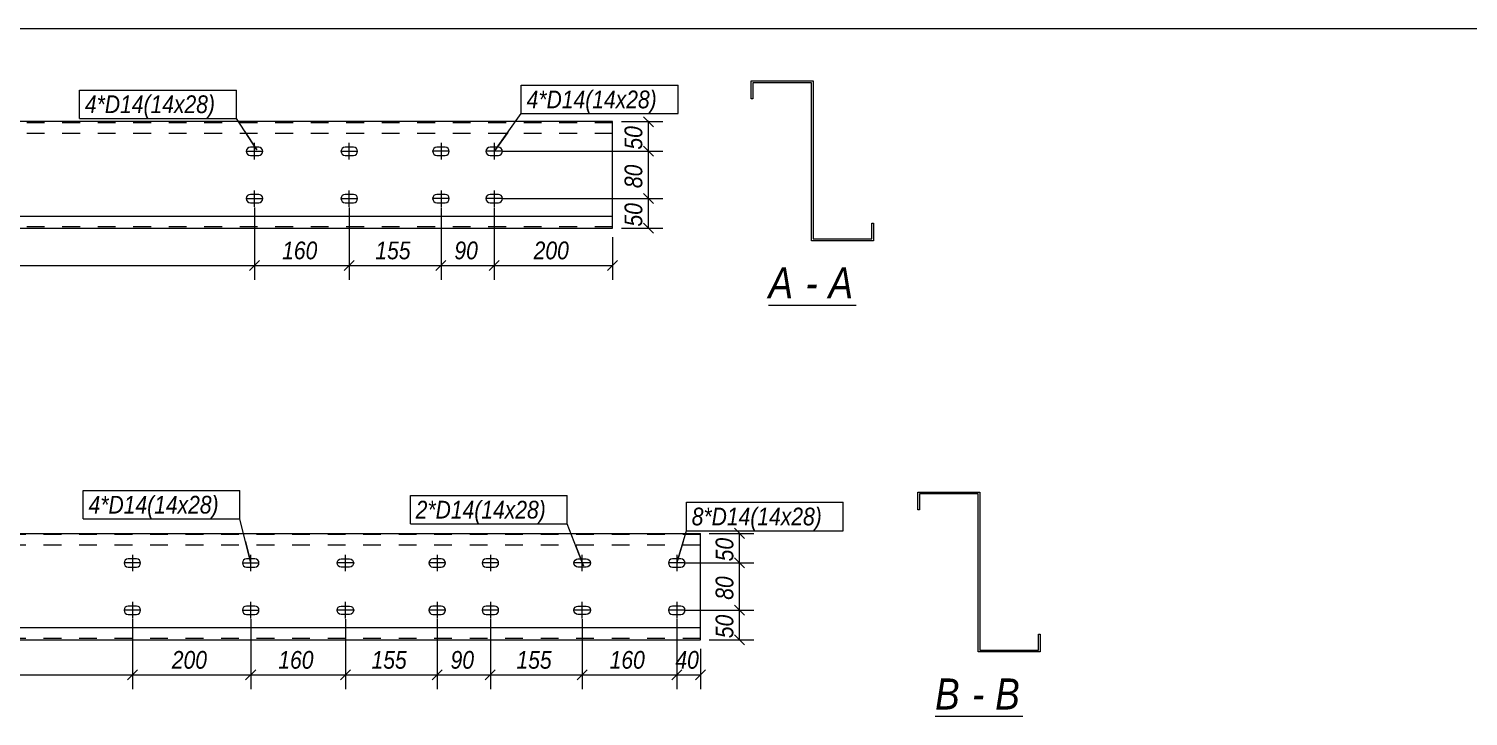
# Model space of a CAD drawing. Header units: millimetres. Extents: x 181 to 4047, y 165 to 2266.
# Drawn here: x 1389.8 to 1552, y 497.1 to 574.5 of the extents above; entities that cross this region are included whole.
import ezdxf

# ---------------------------------------------------------------- set-up
doc = ezdxf.new("R2010")
doc.units = ezdxf.units.MM
doc.linetypes.add('XKITLINE00', pattern=[0])
doc.linetypes.add('XKITLINE02', pattern=[4, 2, -2])
for name, color, linetype, lineweight in [('Bolt', 7, 'Continuous', 0), ('BoltMark', 3, 'Continuous', 0), ('DrawingSheet', 5, 'Continuous', 0), ('OtherObjectType', 1, 'Continuous', 0), ('Part', 2, 'Continuous', 0), ('Z-DIMENSIONS', 1, 'Continuous', 0)]:
    doc.layers.add(name, color=color, linetype=linetype, lineweight=lineweight)
doc.styles.add('Arial Italic', font='ariali.ttf')

msp = doc.modelspace()

# ---------------------------------------------------------------- linework, layer by layer
at = {"layer": 'Bolt', "color": 3, "linetype": 'XKITLINE00', "lineweight": 0}
for p, q in [((1414.8, 561.18), (1414.62, 561.14)), ((1415.73, 561.18), (1414.8, 561.18)), ((1415.27, 559.78), (1415.27, 561.65)), ((1415.91, 561.14), (1415.73, 561.18)), ((1425.47, 561.18), (1425.29, 561.14)), ((1426.4, 561.18), (1425.47, 561.18)), ((1425.93, 559.78), (1425.93, 561.65)), ((1426.58, 561.14), (1426.4, 561.18)), ((1435.8, 561.18), (1435.62, 561.14)), ((1436.73, 561.18), (1435.8, 561.18)), ((1436.27, 561.65), (1436.27, 559.78)), ((1436.91, 561.14), (1436.73, 561.18)), ((1441.8, 561.18), (1441.62, 561.14)), ((1442.73, 561.18), (1441.8, 561.18)), ((1442.27, 561.65), (1442.27, 559.78)), ((1442.91, 561.14), (1442.73, 561.18)), ((1414.37, 560.89), (1414.33, 560.71)), ((1414.33, 560.71), (1414.33, 560.71)), ((1414.33, 560.71), (1414.37, 560.53)), ((1414.33, 560.71), (1416.2, 560.71)), ((1414.47, 561.04), (1414.37, 560.89)), ((1414.37, 560.53), (1414.47, 560.38)), ((1414.62, 561.14), (1414.47, 561.04)), ((1414.47, 560.38), (1414.62, 560.28)), ((1414.62, 560.28), (1414.8, 560.25)), ((1414.8, 560.25), (1415.73, 560.25)), ((1415.73, 560.25), (1415.91, 560.28)), ((1416.06, 561.04), (1415.91, 561.14)), ((1415.91, 560.28), (1416.06, 560.38)), ((1416.16, 560.89), (1416.06, 561.04)), ((1416.06, 560.38), (1416.16, 560.53)), ((1416.2, 560.71), (1416.16, 560.89)), ((1416.16, 560.53), (1416.2, 560.71)), ((1416.2, 560.71), (1416.2, 560.71)), ((1425.04, 560.89), (1425, 560.71)), ((1425, 560.71), (1425, 560.71)), ((1425, 560.71), (1425.04, 560.53)), ((1425, 560.71), (1426.87, 560.71)), ((1425.14, 561.04), (1425.04, 560.89)), ((1425.04, 560.53), (1425.14, 560.38)), ((1425.29, 561.14), (1425.14, 561.04)), ((1425.14, 560.38), (1425.29, 560.28)), ((1425.29, 560.28), (1425.47, 560.25)), ((1425.47, 560.25), (1426.4, 560.25)), ((1426.4, 560.25), (1426.58, 560.28)), ((1426.73, 561.04), (1426.58, 561.14)), ((1426.58, 560.28), (1426.73, 560.38)), ((1426.83, 560.89), (1426.73, 561.04)), ((1426.73, 560.38), (1426.83, 560.53)), ((1426.87, 560.71), (1426.83, 560.89)), ((1426.83, 560.53), (1426.87, 560.71)), ((1426.87, 560.71), (1426.87, 560.71)), ((1435.37, 560.89), (1435.33, 560.71)), ((1435.33, 560.71), (1435.33, 560.71)), ((1435.33, 560.71), (1435.37, 560.53)), ((1437.2, 560.71), (1435.33, 560.71)), ((1435.47, 561.04), (1435.37, 560.89)), ((1435.37, 560.53), (1435.47, 560.38)), ((1435.62, 561.14), (1435.47, 561.04)), ((1435.47, 560.38), (1435.62, 560.28)), ((1435.62, 560.28), (1435.8, 560.25)), ((1435.8, 560.25), (1436.73, 560.25)), ((1436.73, 560.25), (1436.91, 560.28)), ((1437.06, 561.04), (1436.91, 561.14)), ((1436.91, 560.28), (1437.06, 560.38)), ((1437.16, 560.89), (1437.06, 561.04)), ((1437.06, 560.38), (1437.16, 560.53)), ((1437.2, 560.71), (1437.16, 560.89)), ((1437.16, 560.53), (1437.2, 560.71)), ((1437.2, 560.71), (1437.2, 560.71)), ((1441.37, 560.89), (1441.33, 560.71)), ((1441.33, 560.71), (1441.33, 560.71)), ((1441.33, 560.71), (1441.37, 560.53)), ((1443.2, 560.71), (1441.33, 560.71)), ((1441.47, 561.04), (1441.37, 560.89)), ((1441.37, 560.53), (1441.47, 560.38)), ((1441.62, 561.14), (1441.47, 561.04)), ((1441.47, 560.38), (1441.62, 560.28)), ((1441.62, 560.28), (1441.8, 560.25)), ((1441.8, 560.25), (1442.73, 560.25)), ((1442.73, 560.25), (1442.91, 560.28)), ((1443.06, 561.04), (1442.91, 561.14)), ((1442.91, 560.28), (1443.06, 560.38)), ((1443.16, 560.89), (1443.06, 561.04)), ((1443.06, 560.38), (1443.16, 560.53)), ((1443.2, 560.71), (1443.16, 560.89)), ((1443.16, 560.53), (1443.2, 560.71)), ((1443.2, 560.71), (1443.2, 560.71)), ((1415.27, 554.45), (1415.27, 556.31)), ((1425.93, 554.45), (1425.93, 556.31)), ((1436.27, 556.31), (1436.27, 554.45)), ((1442.27, 556.31), (1442.27, 554.45)), ((1414.37, 555.56), (1414.33, 555.38)), ((1414.33, 555.38), (1414.33, 555.38)), ((1414.33, 555.38), (1414.37, 555.2)), ((1414.33, 555.38), (1416.2, 555.38)), ((1414.47, 555.71), (1414.37, 555.56)), ((1414.37, 555.2), (1414.47, 555.05)), ((1414.62, 555.81), (1414.47, 555.71)), ((1414.47, 555.05), (1414.62, 554.95)), ((1414.8, 555.85), (1414.62, 555.81)), ((1414.62, 554.95), (1414.8, 554.91)), ((1415.73, 555.85), (1414.8, 555.85)), ((1414.8, 554.91), (1415.73, 554.91)), ((1415.91, 555.81), (1415.73, 555.85)), ((1415.73, 554.91), (1415.91, 554.95)), ((1416.06, 555.71), (1415.91, 555.81)), ((1415.91, 554.95), (1416.06, 555.05)), ((1416.16, 555.56), (1416.06, 555.71)), ((1416.06, 555.05), (1416.16, 555.2)), ((1416.2, 555.38), (1416.16, 555.56)), ((1416.16, 555.2), (1416.2, 555.38)), ((1416.2, 555.38), (1416.2, 555.38)), ((1425.04, 555.56), (1425, 555.38)), ((1425, 555.38), (1425, 555.38)), ((1425, 555.38), (1425.04, 555.2)), ((1425, 555.38), (1426.87, 555.38)), ((1425.14, 555.71), (1425.04, 555.56)), ((1425.04, 555.2), (1425.14, 555.05)), ((1425.29, 555.81), (1425.14, 555.71)), ((1425.14, 555.05), (1425.29, 554.95)), ((1425.47, 555.85), (1425.29, 555.81)), ((1425.29, 554.95), (1425.47, 554.91)), ((1426.4, 555.85), (1425.47, 555.85)), ((1425.47, 554.91), (1426.4, 554.91)), ((1426.58, 555.81), (1426.4, 555.85)), ((1426.4, 554.91), (1426.58, 554.95)), ((1426.73, 555.71), (1426.58, 555.81)), ((1426.58, 554.95), (1426.73, 555.05)), ((1426.83, 555.56), (1426.73, 555.71)), ((1426.73, 555.05), (1426.83, 555.2)), ((1426.87, 555.38), (1426.83, 555.56)), ((1426.83, 555.2), (1426.87, 555.38)), ((1426.87, 555.38), (1426.87, 555.38)), ((1435.37, 555.56), (1435.33, 555.38)), ((1435.33, 555.38), (1435.33, 555.38)), ((1435.33, 555.38), (1435.37, 555.2)), ((1437.2, 555.38), (1435.33, 555.38)), ((1435.47, 555.71), (1435.37, 555.56)), ((1435.37, 555.2), (1435.47, 555.05)), ((1435.62, 555.81), (1435.47, 555.71)), ((1435.47, 555.05), (1435.62, 554.95)), ((1435.8, 555.85), (1435.62, 555.81)), ((1435.62, 554.95), (1435.8, 554.91)), ((1436.73, 555.85), (1435.8, 555.85)), ((1435.8, 554.91), (1436.73, 554.91)), ((1436.91, 555.81), (1436.73, 555.85)), ((1436.73, 554.91), (1436.91, 554.95)), ((1437.06, 555.71), (1436.91, 555.81)), ((1436.91, 554.95), (1437.06, 555.05)), ((1437.16, 555.56), (1437.06, 555.71)), ((1437.06, 555.05), (1437.16, 555.2)), ((1437.2, 555.38), (1437.16, 555.56)), ((1437.16, 555.2), (1437.2, 555.38)), ((1437.2, 555.38), (1437.2, 555.38)), ((1441.37, 555.56), (1441.33, 555.38)), ((1441.33, 555.38), (1441.33, 555.38)), ((1441.33, 555.38), (1441.37, 555.2)), ((1443.2, 555.38), (1441.33, 555.38)), ((1441.47, 555.71), (1441.37, 555.56)), ((1441.37, 555.2), (1441.47, 555.05)), ((1441.62, 555.81), (1441.47, 555.71)), ((1441.47, 555.05), (1441.62, 554.95)), ((1441.8, 555.85), (1441.62, 555.81)), ((1441.62, 554.95), (1441.8, 554.91)), ((1442.73, 555.85), (1441.8, 555.85)), ((1441.8, 554.91), (1442.73, 554.91)), ((1442.91, 555.81), (1442.73, 555.85)), ((1442.73, 554.91), (1442.91, 554.95)), ((1443.06, 555.71), (1442.91, 555.81)), ((1442.91, 554.95), (1443.06, 555.05)), ((1443.16, 555.56), (1443.06, 555.71)), ((1443.06, 555.05), (1443.16, 555.2)), ((1443.2, 555.38), (1443.16, 555.56)), ((1443.16, 555.2), (1443.2, 555.38)), ((1443.2, 555.38), (1443.2, 555.38)), ((1400.6, 514.51), (1400.56, 514.33)), ((1400.56, 514.33), (1400.56, 514.33)), ((1400.56, 514.33), (1400.6, 514.15)), ((1402.43, 514.33), (1400.56, 514.33)), ((1400.7, 514.66), (1400.6, 514.51)), ((1400.6, 514.15), (1400.7, 514)), ((1400.85, 514.76), (1400.7, 514.66)), ((1401.03, 514.8), (1400.85, 514.76)), ((1401.96, 514.8), (1401.03, 514.8)), ((1401.5, 515.26), (1401.5, 513.4)), ((1402.14, 514.76), (1401.96, 514.8)), ((1402.29, 514.66), (1402.14, 514.76)), ((1402.39, 514.51), (1402.29, 514.66)), ((1402.29, 514), (1402.39, 514.15)), ((1402.43, 514.33), (1402.39, 514.51)), ((1402.39, 514.15), (1402.43, 514.33)), ((1402.43, 514.33), (1402.43, 514.33)), ((1413.93, 514.51), (1413.9, 514.33)), ((1413.9, 514.33), (1413.9, 514.33)), ((1413.9, 514.33), (1413.93, 514.15)), ((1413.9, 514.33), (1415.76, 514.33)), ((1414.03, 514.66), (1413.93, 514.51)), ((1413.93, 514.15), (1414.03, 514)), ((1414.18, 514.76), (1414.03, 514.66)), ((1414.36, 514.8), (1414.18, 514.76)), ((1415.3, 514.8), (1414.36, 514.8)), ((1414.83, 513.4), (1414.83, 515.26)), ((1415.47, 514.76), (1415.3, 514.8)), ((1415.63, 514.66), (1415.47, 514.76)), ((1415.73, 514.51), (1415.63, 514.66)), ((1415.63, 514), (1415.73, 514.15)), ((1415.76, 514.33), (1415.73, 514.51)), ((1415.73, 514.15), (1415.76, 514.33)), ((1415.76, 514.33), (1415.76, 514.33)), ((1424.56, 514.33), (1424.6, 514.51)), ((1424.6, 514.15), (1424.56, 514.33)), ((1424.56, 514.33), (1424.56, 514.33)), ((1426.43, 514.33), (1424.56, 514.33)), ((1424.6, 514.51), (1424.7, 514.66)), ((1424.7, 514), (1424.6, 514.15)), ((1424.7, 514.66), (1424.85, 514.76)), ((1424.85, 514.76), (1425.03, 514.8)), ((1425.03, 514.8), (1425.96, 514.8)), ((1425.5, 513.4), (1425.5, 515.26)), ((1425.96, 514.8), (1426.14, 514.76)), ((1426.14, 514.76), (1426.29, 514.66)), ((1426.29, 514.66), (1426.39, 514.51)), ((1426.39, 514.15), (1426.29, 514)), ((1426.39, 514.51), (1426.43, 514.33)), ((1426.43, 514.33), (1426.39, 514.15)), ((1426.43, 514.33), (1426.43, 514.33)), ((1434.93, 514.51), (1434.9, 514.33)), ((1434.9, 514.33), (1434.9, 514.33)), ((1434.9, 514.33), (1434.93, 514.15)), ((1436.76, 514.33), (1434.9, 514.33)), ((1435.03, 514.66), (1434.93, 514.51)), ((1434.93, 514.15), (1435.03, 514)), ((1435.18, 514.76), (1435.03, 514.66)), ((1435.36, 514.8), (1435.18, 514.76)), ((1436.3, 514.8), (1435.36, 514.8)), ((1435.83, 515.26), (1435.83, 513.4)), ((1436.47, 514.76), (1436.3, 514.8)), ((1436.63, 514.66), (1436.47, 514.76)), ((1436.73, 514.51), (1436.63, 514.66)), ((1436.63, 514), (1436.73, 514.15)), ((1436.76, 514.33), (1436.73, 514.51)), ((1436.73, 514.15), (1436.76, 514.33)), ((1436.76, 514.33), (1436.76, 514.33)), ((1440.93, 514.51), (1440.9, 514.33)), ((1440.9, 514.33), (1440.9, 514.33)), ((1440.9, 514.33), (1440.93, 514.15)), ((1442.76, 514.33), (1440.9, 514.33)), ((1441.03, 514.66), (1440.93, 514.51)), ((1440.93, 514.15), (1441.03, 514)), ((1441.18, 514.76), (1441.03, 514.66)), ((1441.36, 514.8), (1441.18, 514.76)), ((1442.3, 514.8), (1441.36, 514.8)), ((1441.83, 515.26), (1441.83, 513.4)), ((1442.47, 514.76), (1442.3, 514.8)), ((1442.63, 514.66), (1442.47, 514.76)), ((1442.73, 514.51), (1442.63, 514.66)), ((1442.63, 514), (1442.73, 514.15)), ((1442.76, 514.33), (1442.73, 514.51)), ((1442.73, 514.15), (1442.76, 514.33)), ((1442.76, 514.33), (1442.76, 514.33)), ((1451.23, 514.33), (1451.26, 514.51)), ((1451.26, 514.15), (1451.23, 514.33)), ((1451.23, 514.33), (1451.23, 514.33)), ((1453.1, 514.33), (1451.23, 514.33)), ((1451.26, 514.51), (1451.37, 514.66)), ((1451.37, 514), (1451.26, 514.15)), ((1451.37, 514.66), (1451.52, 514.76)), ((1451.52, 514.76), (1451.7, 514.8)), ((1451.7, 514.8), (1452.63, 514.8)), ((1452.16, 513.4), (1452.16, 515.26)), ((1452.63, 514.8), (1452.81, 514.76)), ((1452.81, 514.76), (1452.96, 514.66)), ((1452.96, 514.66), (1453.06, 514.51)), ((1453.06, 514.15), (1452.96, 514)), ((1453.06, 514.51), (1453.1, 514.33)), ((1453.1, 514.33), (1453.06, 514.15)), ((1453.1, 514.33), (1453.1, 514.33)), ((1461.93, 514.51), (1461.9, 514.33)), ((1461.9, 514.33), (1461.9, 514.33)), ((1461.9, 514.33), (1461.93, 514.15)), ((1463.76, 514.33), (1461.9, 514.33)), ((1462.03, 514.66), (1461.93, 514.51)), ((1461.93, 514.15), (1462.03, 514)), ((1462.18, 514.76), (1462.03, 514.66)), ((1462.36, 514.8), (1462.18, 514.76)), ((1463.3, 514.8), (1462.36, 514.8)), ((1462.83, 515.26), (1462.83, 513.4)), ((1463.47, 514.76), (1463.3, 514.8)), ((1463.63, 514.66), (1463.47, 514.76)), ((1463.73, 514.51), (1463.63, 514.66)), ((1463.63, 514), (1463.73, 514.15)), ((1463.76, 514.33), (1463.73, 514.51)), ((1463.73, 514.15), (1463.76, 514.33)), ((1463.76, 514.33), (1463.76, 514.33)), ((1400.7, 514), (1400.85, 513.9)), ((1400.85, 513.9), (1401.03, 513.86)), ((1401.03, 513.86), (1401.96, 513.86)), ((1401.96, 513.86), (1402.14, 513.9)), ((1402.14, 513.9), (1402.29, 514)), ((1414.03, 514), (1414.18, 513.9)), ((1414.18, 513.9), (1414.36, 513.86)), ((1414.36, 513.86), (1415.3, 513.86)), ((1415.3, 513.86), (1415.47, 513.9)), ((1415.47, 513.9), (1415.63, 514)), ((1424.85, 513.9), (1424.7, 514)), ((1425.03, 513.86), (1424.85, 513.9)), ((1425.96, 513.86), (1425.03, 513.86)), ((1426.14, 513.9), (1425.96, 513.86)), ((1426.29, 514), (1426.14, 513.9)), ((1435.03, 514), (1435.18, 513.9)), ((1435.18, 513.9), (1435.36, 513.86)), ((1435.36, 513.86), (1436.3, 513.86)), ((1436.3, 513.86), (1436.47, 513.9)), ((1436.47, 513.9), (1436.63, 514)), ((1441.03, 514), (1441.18, 513.9)), ((1441.18, 513.9), (1441.36, 513.86)), ((1441.36, 513.86), (1442.3, 513.86)), ((1442.3, 513.86), (1442.47, 513.9)), ((1442.47, 513.9), (1442.63, 514)), ((1451.52, 513.9), (1451.37, 514)), ((1451.7, 513.86), (1451.52, 513.9)), ((1452.63, 513.86), (1451.7, 513.86)), ((1452.81, 513.9), (1452.63, 513.86)), ((1452.96, 514), (1452.81, 513.9)), ((1462.03, 514), (1462.18, 513.9)), ((1462.18, 513.9), (1462.36, 513.86)), ((1462.36, 513.86), (1463.3, 513.86)), ((1463.3, 513.86), (1463.47, 513.9)), ((1463.47, 513.9), (1463.63, 514)), ((1400.7, 509.33), (1400.6, 509.18)), ((1400.85, 509.43), (1400.7, 509.33)), ((1401.03, 509.46), (1400.85, 509.43)), ((1401.96, 509.46), (1401.03, 509.46)), ((1401.5, 509.93), (1401.5, 508.06)), ((1402.14, 509.43), (1401.96, 509.46)), ((1402.29, 509.33), (1402.14, 509.43)), ((1402.39, 509.18), (1402.29, 509.33)), ((1414.03, 509.33), (1413.93, 509.18)), ((1414.18, 509.43), (1414.03, 509.33)), ((1414.36, 509.46), (1414.18, 509.43)), ((1415.3, 509.46), (1414.36, 509.46)), ((1414.83, 508.06), (1414.83, 509.93)), ((1415.47, 509.43), (1415.3, 509.46)), ((1415.63, 509.33), (1415.47, 509.43)), ((1415.73, 509.18), (1415.63, 509.33)), ((1424.6, 509.18), (1424.7, 509.33)), ((1424.7, 509.33), (1424.85, 509.43)), ((1424.85, 509.43), (1425.03, 509.46)), ((1425.03, 509.46), (1425.96, 509.46)), ((1425.5, 508.06), (1425.5, 509.93)), ((1425.96, 509.46), (1426.14, 509.43)), ((1426.14, 509.43), (1426.29, 509.33)), ((1426.29, 509.33), (1426.39, 509.18)), ((1435.03, 509.33), (1434.93, 509.18)), ((1435.18, 509.43), (1435.03, 509.33)), ((1435.36, 509.46), (1435.18, 509.43)), ((1436.3, 509.46), (1435.36, 509.46)), ((1435.83, 509.93), (1435.83, 508.06)), ((1436.47, 509.43), (1436.3, 509.46)), ((1436.63, 509.33), (1436.47, 509.43)), ((1436.73, 509.18), (1436.63, 509.33)), ((1441.03, 509.33), (1440.93, 509.18)), ((1441.18, 509.43), (1441.03, 509.33)), ((1441.36, 509.46), (1441.18, 509.43)), ((1442.3, 509.46), (1441.36, 509.46)), ((1441.83, 509.93), (1441.83, 508.06)), ((1442.47, 509.43), (1442.3, 509.46)), ((1442.63, 509.33), (1442.47, 509.43)), ((1442.73, 509.18), (1442.63, 509.33)), ((1451.26, 509.18), (1451.37, 509.33)), ((1451.37, 509.33), (1451.52, 509.43)), ((1451.52, 509.43), (1451.7, 509.46)), ((1451.7, 509.46), (1452.63, 509.46)), ((1452.16, 508.06), (1452.16, 509.93)), ((1452.63, 509.46), (1452.81, 509.43)), ((1452.81, 509.43), (1452.96, 509.33)), ((1452.96, 509.33), (1453.06, 509.18)), ((1462.03, 509.33), (1461.93, 509.18)), ((1462.18, 509.43), (1462.03, 509.33)), ((1462.36, 509.46), (1462.18, 509.43)), ((1463.3, 509.46), (1462.36, 509.46)), ((1462.83, 509.93), (1462.83, 508.06)), ((1463.47, 509.43), (1463.3, 509.46)), ((1463.63, 509.33), (1463.47, 509.43)), ((1463.73, 509.18), (1463.63, 509.33)), ((1400.6, 509.18), (1400.56, 509)), ((1400.56, 509), (1400.56, 509)), ((1400.56, 509), (1400.6, 508.82)), ((1402.43, 509), (1400.56, 509)), ((1400.6, 508.82), (1400.7, 508.67)), ((1400.7, 508.67), (1400.85, 508.57)), ((1400.85, 508.57), (1401.03, 508.53)), ((1401.03, 508.53), (1401.96, 508.53)), ((1401.96, 508.53), (1402.14, 508.57)), ((1402.14, 508.57), (1402.29, 508.67)), ((1402.29, 508.67), (1402.39, 508.82)), ((1402.43, 509), (1402.39, 509.18)), ((1402.39, 508.82), (1402.43, 509)), ((1402.43, 509), (1402.43, 509)), ((1413.93, 509.18), (1413.9, 509)), ((1413.9, 509), (1413.9, 509)), ((1413.9, 509), (1413.93, 508.82)), ((1413.9, 509), (1415.76, 509)), ((1413.93, 508.82), (1414.03, 508.67)), ((1414.03, 508.67), (1414.18, 508.57)), ((1414.18, 508.57), (1414.36, 508.53)), ((1414.36, 508.53), (1415.3, 508.53)), ((1415.3, 508.53), (1415.47, 508.57)), ((1415.47, 508.57), (1415.63, 508.67)), ((1415.63, 508.67), (1415.73, 508.82)), ((1415.76, 509), (1415.73, 509.18)), ((1415.73, 508.82), (1415.76, 509)), ((1415.76, 509), (1415.76, 509)), ((1424.56, 509), (1424.6, 509.18)), ((1424.6, 508.82), (1424.56, 509)), ((1424.56, 509), (1424.56, 509)), ((1426.43, 509), (1424.56, 509)), ((1424.7, 508.67), (1424.6, 508.82)), ((1424.85, 508.57), (1424.7, 508.67)), ((1425.03, 508.53), (1424.85, 508.57)), ((1425.96, 508.53), (1425.03, 508.53)), ((1426.14, 508.57), (1425.96, 508.53)), ((1426.29, 508.67), (1426.14, 508.57)), ((1426.39, 508.82), (1426.29, 508.67)), ((1426.39, 509.18), (1426.43, 509)), ((1426.43, 509), (1426.39, 508.82)), ((1426.43, 509), (1426.43, 509)), ((1434.93, 509.18), (1434.9, 509)), ((1434.9, 509), (1434.9, 509)), ((1434.9, 509), (1434.93, 508.82)), ((1436.76, 509), (1434.9, 509)), ((1434.93, 508.82), (1435.03, 508.67)), ((1435.03, 508.67), (1435.18, 508.57)), ((1435.18, 508.57), (1435.36, 508.53)), ((1435.36, 508.53), (1436.3, 508.53)), ((1436.3, 508.53), (1436.47, 508.57)), ((1436.47, 508.57), (1436.63, 508.67)), ((1436.63, 508.67), (1436.73, 508.82)), ((1436.76, 509), (1436.73, 509.18)), ((1436.73, 508.82), (1436.76, 509)), ((1436.76, 509), (1436.76, 509)), ((1440.93, 509.18), (1440.9, 509)), ((1440.9, 509), (1440.9, 509)), ((1440.9, 509), (1440.93, 508.82)), ((1442.76, 509), (1440.9, 509)), ((1440.93, 508.82), (1441.03, 508.67)), ((1441.03, 508.67), (1441.18, 508.57)), ((1441.18, 508.57), (1441.36, 508.53)), ((1441.36, 508.53), (1442.3, 508.53)), ((1442.3, 508.53), (1442.47, 508.57)), ((1442.47, 508.57), (1442.63, 508.67)), ((1442.63, 508.67), (1442.73, 508.82)), ((1442.76, 509), (1442.73, 509.18)), ((1442.73, 508.82), (1442.76, 509)), ((1442.76, 509), (1442.76, 509)), ((1451.23, 509), (1451.26, 509.18)), ((1451.26, 508.82), (1451.23, 509)), ((1451.23, 509), (1451.23, 509)), ((1453.1, 509), (1451.23, 509)), ((1451.37, 508.67), (1451.26, 508.82)), ((1451.52, 508.57), (1451.37, 508.67)), ((1451.7, 508.53), (1451.52, 508.57)), ((1452.63, 508.53), (1451.7, 508.53)), ((1452.81, 508.57), (1452.63, 508.53)), ((1452.96, 508.67), (1452.81, 508.57)), ((1453.06, 508.82), (1452.96, 508.67)), ((1453.06, 509.18), (1453.1, 509)), ((1453.1, 509), (1453.06, 508.82)), ((1453.1, 509), (1453.1, 509)), ((1461.93, 509.18), (1461.9, 509)), ((1461.9, 509), (1461.9, 509)), ((1461.9, 509), (1461.93, 508.82)), ((1463.76, 509), (1461.9, 509)), ((1461.93, 508.82), (1462.03, 508.67)), ((1462.03, 508.67), (1462.18, 508.57)), ((1462.18, 508.57), (1462.36, 508.53)), ((1462.36, 508.53), (1463.3, 508.53)), ((1463.3, 508.53), (1463.47, 508.57)), ((1463.47, 508.57), (1463.63, 508.67)), ((1463.63, 508.67), (1463.73, 508.82)), ((1463.76, 509), (1463.73, 509.18)), ((1463.73, 508.82), (1463.76, 509)), ((1463.76, 509), (1463.76, 509))]:
    msp.add_line(p, q, dxfattribs=at)
at = {"layer": 'BoltMark', "color": 3, "linetype": 'XKITLINE00', "lineweight": 0}
for p, q in [((1445.32, 568.15), (1462.98, 568.15)), ((1445.32, 564.95), (1445.32, 568.15)), ((1462.98, 564.95), (1462.98, 568.15)), ((1395.55, 567.61), (1413.21, 567.61)), ((1395.55, 564.41), (1395.55, 567.61)), ((1413.21, 564.41), (1413.21, 567.61)), ((1395.55, 564.41), (1413.21, 564.41)), ((1415.51, 560.87), (1413.21, 564.41)), ((1442.33, 560.81), (1445.32, 564.95)), ((1445.32, 564.95), (1462.98, 564.95)), ((1414.14, 562.97), (1415.51, 560.87)), ((1443.8, 562.83), (1442.33, 560.81)), ((1395.96, 522.49), (1413.62, 522.49)), ((1395.96, 519.29), (1395.96, 522.49)), ((1413.62, 519.29), (1413.62, 522.49)), ((1432.82, 521.93), (1450.47, 521.93)), ((1432.82, 518.73), (1432.82, 521.93)), ((1450.47, 518.73), (1450.47, 521.93)), ((1463.92, 521.16), (1481.57, 521.16)), ((1463.92, 517.96), (1463.92, 521.16)), ((1481.57, 517.96), (1481.57, 521.16)), ((1395.96, 519.29), (1413.62, 519.29)), ((1414.83, 514.32), (1413.62, 519.29)), ((1432.82, 518.73), (1450.47, 518.73)), ((1452.32, 514), (1450.47, 518.73)), ((1462.83, 514.33), (1463.92, 517.96)), ((1463.92, 517.96), (1481.57, 517.96)), ((1414.24, 516.74), (1414.83, 514.32)), ((1451.41, 516.33), (1452.32, 514)), ((1463.55, 516.73), (1462.83, 514.33))]:
    msp.add_line(p, q, dxfattribs=at)
at = {"layer": 'DrawingSheet', "color": 5, "linetype": 'XKITLINE00', "lineweight": 0}
msp.add_line((1703.35, 574.51), (1119.35, 574.51), dxfattribs=at)
at = {"layer": 'OtherObjectType', "color": 1, "linetype": 'XKITLINE00', "lineweight": 0}
for p, q in [((1473.17, 543.38), (1483.05, 543.38)), ((1491.94, 497.06), (1501.82, 497.06))]:
    msp.add_line(p, q, dxfattribs=at)
at = {"layer": 'Part', "color": 2, "linetype": 'XKITLINE00', "lineweight": 0}
for p, q in [((1471.21, 566.63), (1471.21, 568.63)), ((1471.21, 568.63), (1478.21, 568.63)), ((1478.01, 568.43), (1471.41, 568.43)), ((1471.41, 568.43), (1471.41, 566.63)), ((1478.01, 550.63), (1478.01, 568.43)), ((1478.21, 568.63), (1478.21, 550.83)), ((1471.41, 566.63), (1471.21, 566.63)), ((1455.6, 564.05), (1381, 564.05)), ((1455.6, 552.05), (1455.6, 564.05)), ((1455.6, 553.38), (1381, 553.38)), ((1381, 552.05), (1455.6, 552.05)), ((1484.81, 550.83), (1484.81, 552.63)), ((1484.81, 552.63), (1485.01, 552.63)), ((1485.01, 552.63), (1485.01, 550.63)), ((1485.01, 550.63), (1478.01, 550.63)), ((1478.21, 550.83), (1484.81, 550.83)), ((1489.98, 520.31), (1489.98, 522.31)), ((1489.98, 522.31), (1496.98, 522.31)), ((1496.98, 522.31), (1496.98, 504.51)), ((1496.78, 522.11), (1490.18, 522.11)), ((1490.18, 522.11), (1490.18, 520.31)), ((1496.78, 504.31), (1496.78, 522.11)), ((1490.18, 520.31), (1489.98, 520.31)), ((1367.47, 517.66), (1465.5, 517.66)), ((1465.5, 505.66), (1465.5, 517.66)), ((1465.5, 507), (1367.47, 507)), ((1503.58, 504.51), (1503.58, 506.31)), ((1503.58, 506.31), (1503.78, 506.31)), ((1503.78, 506.31), (1503.78, 504.31)), ((1367.47, 505.66), (1465.5, 505.66)), ((1496.98, 504.51), (1503.58, 504.51)), ((1503.78, 504.31), (1496.78, 504.31))]:
    msp.add_line(p, q, dxfattribs=at)
at = {"layer": 'Part', "color": 7, "linetype": 'XKITLINE02', "lineweight": 0}
for p, q in [((1455.6, 563.91), (1381, 563.91)), ((1455.6, 562.71), (1381, 562.71)), ((1455.6, 552.18), (1381, 552.18)), ((1465.5, 517.53), (1367.47, 517.53)), ((1465.5, 516.33), (1367.47, 516.33)), ((1465.5, 505.8), (1367.47, 505.8))]:
    msp.add_line(p, q, dxfattribs=at)
at = {"layer": 'Z-DIMENSIONS', "color": 4, "linetype": 'XKITLINE00', "lineweight": 0}
for p, q in [((1459.08, 564.61), (1460.21, 563.48)), ((1456.6, 564.05), (1461.25, 564.05)), ((1459.65, 560.71), (1459.65, 564.05)), ((1459.08, 561.28), (1460.21, 560.15)), ((1459.08, 561.28), (1460.21, 560.15)), ((1443.27, 560.71), (1461.25, 560.71)), ((1443.27, 560.71), (1461.25, 560.71)), ((1459.65, 555.38), (1459.65, 560.71)), ((1443.27, 555.38), (1461.25, 555.38)), ((1443.27, 555.38), (1461.25, 555.38)), ((1459.08, 555.94), (1460.21, 554.81)), ((1459.08, 555.94), (1460.21, 554.81)), ((1459.65, 552.05), (1459.65, 555.38)), ((1415.27, 554.38), (1415.27, 546.24)), ((1415.27, 554.38), (1415.27, 546.24)), ((1425.93, 554.38), (1425.93, 546.24)), ((1425.93, 554.38), (1425.93, 546.24)), ((1436.27, 554.38), (1436.27, 546.24)), ((1436.27, 554.38), (1436.27, 546.24)), ((1442.27, 554.38), (1442.27, 546.24)), ((1442.27, 554.38), (1442.27, 546.24)), ((1456.6, 552.05), (1461.25, 552.05)), ((1459.08, 552.61), (1460.21, 551.48)), ((1455.6, 551.05), (1455.6, 546.24)), ((1415.83, 548.41), (1414.7, 547.28)), ((1415.83, 548.41), (1414.7, 547.28)), ((1426.5, 548.41), (1425.37, 547.28)), ((1426.5, 548.41), (1425.37, 547.28)), ((1436.83, 548.41), (1435.7, 547.28)), ((1436.83, 548.41), (1435.7, 547.28)), ((1442.83, 548.41), (1441.7, 547.28)), ((1442.83, 548.41), (1441.7, 547.28)), ((1456.17, 548.41), (1455.03, 547.28)), ((1347.1, 547.84), (1415.27, 547.84)), ((1415.27, 547.84), (1425.93, 547.84)), ((1425.93, 547.84), (1436.27, 547.84)), ((1436.27, 547.84), (1442.27, 547.84)), ((1442.27, 547.84), (1455.6, 547.84)), ((1466.5, 517.66), (1471.51, 517.66)), ((1469.34, 518.23), (1470.47, 517.1)), ((1469.91, 514.33), (1469.91, 517.66)), ((1463.83, 514.33), (1471.51, 514.33)), ((1463.83, 514.33), (1471.51, 514.33)), ((1469.34, 514.9), (1470.47, 513.77)), ((1469.34, 514.9), (1470.47, 513.77)), ((1469.91, 509), (1469.91, 514.33)), ((1469.34, 509.56), (1470.47, 508.43)), ((1469.34, 509.56), (1470.47, 508.43)), ((1401.5, 508), (1401.5, 500.11)), ((1401.5, 508), (1401.5, 500.11)), ((1414.83, 508), (1414.83, 500.11)), ((1414.83, 508), (1414.83, 500.11)), ((1425.5, 508), (1425.5, 500.11)), ((1425.5, 508), (1425.5, 500.11)), ((1435.83, 508), (1435.83, 500.11)), ((1435.83, 508), (1435.83, 500.11)), ((1441.83, 508), (1441.83, 500.11)), ((1441.83, 508), (1441.83, 500.11)), ((1452.16, 508), (1452.16, 500.11)), ((1452.16, 508), (1452.16, 500.11)), ((1462.83, 508), (1462.83, 500.11)), ((1462.83, 508), (1462.83, 500.11)), ((1463.83, 509), (1471.51, 509)), ((1463.83, 509), (1471.51, 509)), ((1469.91, 505.66), (1469.91, 509)), ((1469.34, 506.23), (1470.47, 505.1)), ((1465.5, 504.66), (1465.5, 500.11)), ((1466.5, 505.66), (1471.51, 505.66)), ((1333.57, 501.71), (1401.5, 501.71)), ((1402.06, 502.28), (1400.93, 501.15)), ((1402.06, 502.28), (1400.93, 501.15)), ((1401.5, 501.71), (1414.83, 501.71)), ((1415.39, 502.28), (1414.26, 501.15)), ((1415.39, 502.28), (1414.26, 501.15)), ((1414.83, 501.71), (1425.5, 501.71)), ((1426.06, 502.28), (1424.93, 501.15)), ((1426.06, 502.28), (1424.93, 501.15)), ((1425.5, 501.71), (1435.83, 501.71)), ((1436.39, 502.28), (1435.26, 501.15)), ((1436.39, 502.28), (1435.26, 501.15)), ((1435.83, 501.71), (1441.83, 501.71)), ((1442.39, 502.28), (1441.26, 501.15)), ((1442.39, 502.28), (1441.26, 501.15)), ((1441.83, 501.71), (1452.16, 501.71)), ((1452.73, 502.28), (1451.6, 501.15)), ((1452.73, 502.28), (1451.6, 501.15)), ((1452.16, 501.71), (1462.83, 501.71)), ((1463.39, 502.28), (1462.26, 501.15)), ((1463.39, 502.28), (1462.26, 501.15)), ((1462.83, 501.71), (1465.5, 501.71)), ((1466.06, 502.28), (1464.93, 501.15))]:
    msp.add_line(p, q, dxfattribs=at)
at = {"layer": 'Z-DIMENSIONS', "color": 3}
for p in [(1459.65, 564.05), (1459.65, 560.71), (1459.65, 560.71), (1459.65, 555.38), (1459.65, 555.38), (1459.65, 552.05), (1415.27, 547.84), (1415.27, 547.84), (1425.93, 547.84), (1425.93, 547.84), (1436.27, 547.84), (1436.27, 547.84), (1442.27, 547.84), (1442.27, 547.84), (1455.6, 547.84), (1469.91, 517.66), (1469.91, 514.33), (1469.91, 514.33), (1469.91, 509), (1469.91, 509), (1469.91, 505.66), (1401.5, 501.71), (1401.5, 501.71), (1414.83, 501.71), (1414.83, 501.71), (1425.5, 501.71), (1425.5, 501.71), (1435.83, 501.71), (1435.83, 501.71), (1441.83, 501.71), (1441.83, 501.71), (1452.16, 501.71), (1452.16, 501.71), (1462.83, 501.71), (1462.83, 501.71), (1465.5, 501.71)]:
    msp.add_point(p, dxfattribs=at)

# ---------------------------------------------------------------- texts
at = {"layer": 'BoltMark', "color": 7, "style": 'Arial Italic', "width": 0.85}
for s, p in [('4*D14(14x28)', (1445.92, 565.55)), ('4*D14(14x28)', (1396.15, 565.01)), ('4*D14(14x28)', (1396.56, 519.89)), ('2*D14(14x28)', (1433.42, 519.33)), ('8*D14(14x28)', (1464.52, 518.56))]:
    msp.add_text(s, height=2, dxfattribs=at).set_placement(p)
at = {"layer": 'OtherObjectType', "color": 1, "style": 'Arial Italic', "width": 0.85}
for s, p in [('A', (1473.17, 544.13)), ('A', (1479.93, 544.13)), ('-', (1477.33, 544.13)), ('B', (1491.94, 497.81)), ('B', (1498.71, 497.81)), ('-', (1496.1, 497.81))]:
    msp.add_text(s, height=3.5, dxfattribs=at).set_placement(p)
at = {"layer": 'Z-DIMENSIONS', "color": 3, "style": 'Arial Italic', "width": 0.85}
for s, p in [('50', (1458.95, 560.9)), ('80', (1458.95, 556.56)), ('50', (1458.95, 552.23)), ('50', (1469.21, 514.51)), ('80', (1469.21, 510.18)), ('50', (1469.21, 505.85))]:
    msp.add_text(s, height=2, rotation=90.0002, dxfattribs=at).set_placement(p)
for s, p in [('160', (1418.37, 548.54)), ('155', (1428.87, 548.54)), ('90', (1437.78, 548.54)), ('200', (1446.71, 548.54)), ('200', (1405.94, 502.41)), ('160', (1417.94, 502.41)), ('155', (1428.44, 502.41)), ('90', (1437.35, 502.41)), ('155', (1444.77, 502.41)), ('160', (1455.27, 502.41)), ('40', (1462.68, 502.41))]:
    msp.add_text(s, height=2, dxfattribs=at).set_placement(p)

doc.saveas('drawing.dxf')
